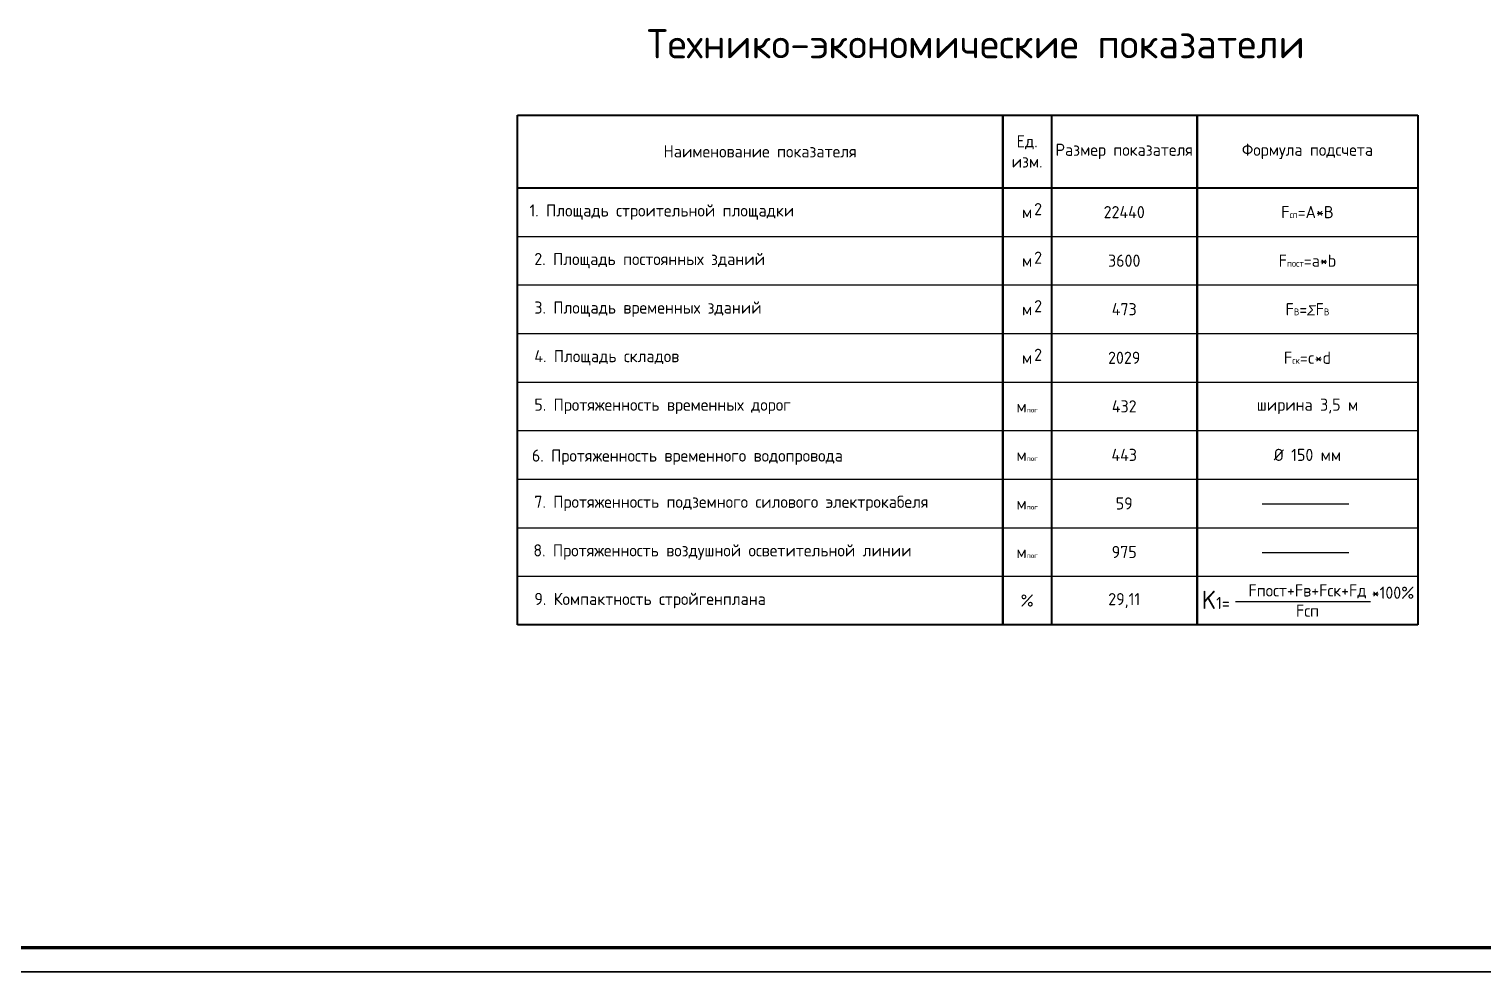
# Model space of a CAD drawing. Header units: millimetres. Extents: x -782 to 10910, y 3841 to 13237.
# Drawn here: x 3151.7 to 3451.1, y 12294 to 12488.2 of the extents above; entities that cross this region are included whole.
import ezdxf

# ---------------------------------------------------------------- set-up
doc = ezdxf.new("R2010")
doc.units = ezdxf.units.MM
doc.layers.add('1', color=7, linetype='Continuous')
doc.styles.add('GOST-2.304_Type-B', font='GOST_Common.ttf')
doc.styles.add('Isocpeur', font='isocpeur.ttf')

msp = doc.modelspace()

# ---------------------------------------------------------------- linework, layer by layer
at = {"color": 7, "lineweight": 25}
for p, q in [((3252.220016, 12365.483627), (3252.220016, 12470.483627)), ((3252.220016, 12470.483627), (3437.703637, 12470.483627)), ((3437.703637, 12365.483627), (3437.703637, 12470.483627)), ((3252.220016, 12455.483627), (3437.703637, 12455.483627)), ((3252.220016, 12455.483627), (3437.703637, 12455.483627)), ((3252.220016, 12445.483627), (3437.703637, 12445.483627)), ((3252.220016, 12435.483627), (3437.703637, 12435.483627)), ((3252.220016, 12425.483627), (3437.703637, 12425.483627)), ((3252.220016, 12415.483627), (3437.703637, 12415.483627)), ((3252.220016, 12405.483627), (3437.703637, 12405.483627)), ((3252.220016, 12395.483627), (3437.703637, 12395.483627)), ((3405.627307, 12390.384243), (3423.504798, 12390.384243)), ((3252.220016, 12385.483627), (3437.703637, 12385.483627)), ((3405.627307, 12380.384243), (3423.504798, 12380.384243)), ((3252.220016, 12375.483627), (3437.703637, 12375.483627)), ((3400.125496, 12370.280863), (3427.97199, 12370.280863)), ((3252.220016, 12365.483627), (3437.703637, 12365.483627)), ((3252.220016, 12365.483627), (3437.703637, 12365.483627))]:
    msp.add_line(p, q, dxfattribs=at)
at = {"color": 7, "lineweight": 40}
for p, q in [((3252.220016, 12365.483627), (3252.220016, 12470.483627)), ((3252.220016, 12470.483627), (3437.703637, 12470.483627)), ((3352.220016, 12470.483627), (3352.220016, 12365.483627)), ((3352.220016, 12365.483627), (3352.220016, 12470.483627)), ((3352.220016, 12470.483627), (3362.220016, 12470.483627)), ((3362.220016, 12470.483627), (3362.220016, 12365.483627)), ((3362.220016, 12470.483627), (3362.220016, 12365.483627)), ((3392.220016, 12470.483627), (3392.220016, 12365.483627)), ((3392.220016, 12365.483627), (3392.220016, 12470.483627)), ((3437.703637, 12470.483627), (3437.703637, 12365.483627)), ((3252.220016, 12455.483627), (3437.703637, 12455.483627)), ((3437.703637, 12365.483627), (3252.220016, 12365.483627))]:
    msp.add_line(p, q, dxfattribs=at)
at = {"lineweight": 70}
msp.add_line((2854.54742, 12298.999703), (3669.54742, 12298.999703), dxfattribs=at)
at = {"lineweight": 25}
msp.add_line((3674.547567, 12293.999886), (2833.547567, 12293.999886), dxfattribs=at)
msp.add_line((2834.54742, 12293.999703), (3674.54742, 12293.999703))

# ---------------------------------------------------------------- texts
at = {"color": 7, "lineweight": 25, "char_height": 2.5, "style": 'GOST-2.304_Type-B'}
for s, insert, width, attachment_point in [('Ед. изм.', (3357.220016, 12462.983627), 10, 5), ('Наименование показателя', (3302.220016, 12462.983627), 100, 5), ('Размер показателя', (3377.220016, 12462.983627), 30, 5), ('Формула подсчета', (3414.961827, 12462.983627), 30, 5), ('\\pxi1;1. Площадь строительной площадки', (3252.220016, 12450.483627), 100, 4), ('2', (3358.672943, 12452.351616), 1.71837112, 1), ('22440', (3377.220016, 12450.483627), 120.48362117, 5), ('F{\\H0.56x;сп}=A*B', (3414.961827, 12450.483627), 120.48362117, 5), ('м', (3357.220016, 12450.483627), 10, 5), ('2', (3358.672943, 12442.351616), 1.71837112, 1), ('\\pi3.5;2. Площадь постоянных зданий', (3252.220016, 12440.483627), 100, 4), ('м', (3357.220016, 12440.483627), 10, 5), ('3600', (3377.220016, 12440.483627), 120.48362117, 5), ('F{\\H0.56x;пост}=a*b', (3414.961827, 12440.483627), 120.48362117, 5), ('\\pl3.5;3. Площадь временных зданий', (3252.220016, 12430.483627), 100, 4), ('м', (3357.220016, 12430.483627), 10, 5), ('2', (3358.672943, 12432.351616), 1.71837112, 1), ('473', (3377.220016, 12430.483627), 120.48362117, 5), ('F{\\H0.56x;В}={\\fArial|b0|i1|c0|p34;\\H0.8333x;Σ}F{\\H0.56x;В}', (3414.961827, 12430.483627), 120.48362117, 5), ('\\pl3.5;4. Площадь складов', (3252.220016, 12420.483627), 100, 4), ('2', (3358.672943, 12422.351616), 1.71837112, 1), ('2029', (3377.220016, 12420.483627), 120.48362117, 5), ('F{\\H0.56x;ск}=c*d', (3414.961827, 12420.483627), 120.48362117, 5), ('м', (3357.220016, 12420.483627), 10, 5), ('\\pi3.5;5. Протяженность временных дорог', (3252.220016, 12410.483627), 100, 4), ('м{\\H0.4x;пог}', (3357.220016, 12410.483627), 10, 5), ('432', (3377.220016, 12410.483627), 120.48362117, 5), ('ширина 3,5 м', (3414.961827, 12410.483627), 120.48362117, 5), ('\\pl3;6. Протяженность временного водопровода', (3252.220016, 12400.003124), 100, 4), ('м{\\H0.4x;пог}', (3357.220016, 12400.483627), 10, 5), ('443', (3377.220016, 12400.483627), 120.48362117, 5), ('%%C 150 мм', (3414.961827, 12400.483627), 120.48362117, 5), ('\\pl3.5;7. Протяженность подземного силового электрокабеля', (3252.220016, 12390.483627), 100, 4), ('59', (3377.220016, 12390.483627), 120.48362117, 5), ('м{\\H0.4x;пог}', (3357.220016, 12390.483627), 10, 5), ('\\pl3.3;8. Протяженность воздушной осветительной линии', (3252.220016, 12380.483627), 100, 4), ('м{\\H0.4x;пог}', (3357.220016, 12380.483627), 10, 5), ('975', (3377.220016, 12380.483627), 120.48362117, 5), ('Fпост+Fв+Fск+Fд\\PFсп', (3414.961827, 12370.483627), 45.48362117, 5), ('\\pxl1;               *100%', (3425.693522, 12372.095585), 11.14076285, 4), ('\\pl3.5;9. Компактность стройгенплана', (3252.220016, 12370.483627), 100, 4), ('%', (3357.220016, 12370.483627), 10, 5), ('29,11', (3377.220016, 12370.483627), 120.48362117, 5)]:
    msp.add_mtext(s, dxfattribs=dict(at, insert=insert, width=width, attachment_point=attachment_point))
at = {"color": 7, "lineweight": 25, "insert": (3393.19086, 12372.502655), "char_height": 2.5, "attachment_point": 1, "style": 'GOST-2.304_Type-B'}
msp.add_mtext('{\\H1.5x;K}1=', dxfattribs=at)
at = {"layer": '1', "insert": (3346.648742, 12488.159832), "char_height": 6, "width": 159.67531888, "attachment_point": 2, "style": 'Isocpeur'}
msp.add_mtext('Технико-экономические показатели', dxfattribs=at)

doc.saveas('drawing.dxf')
